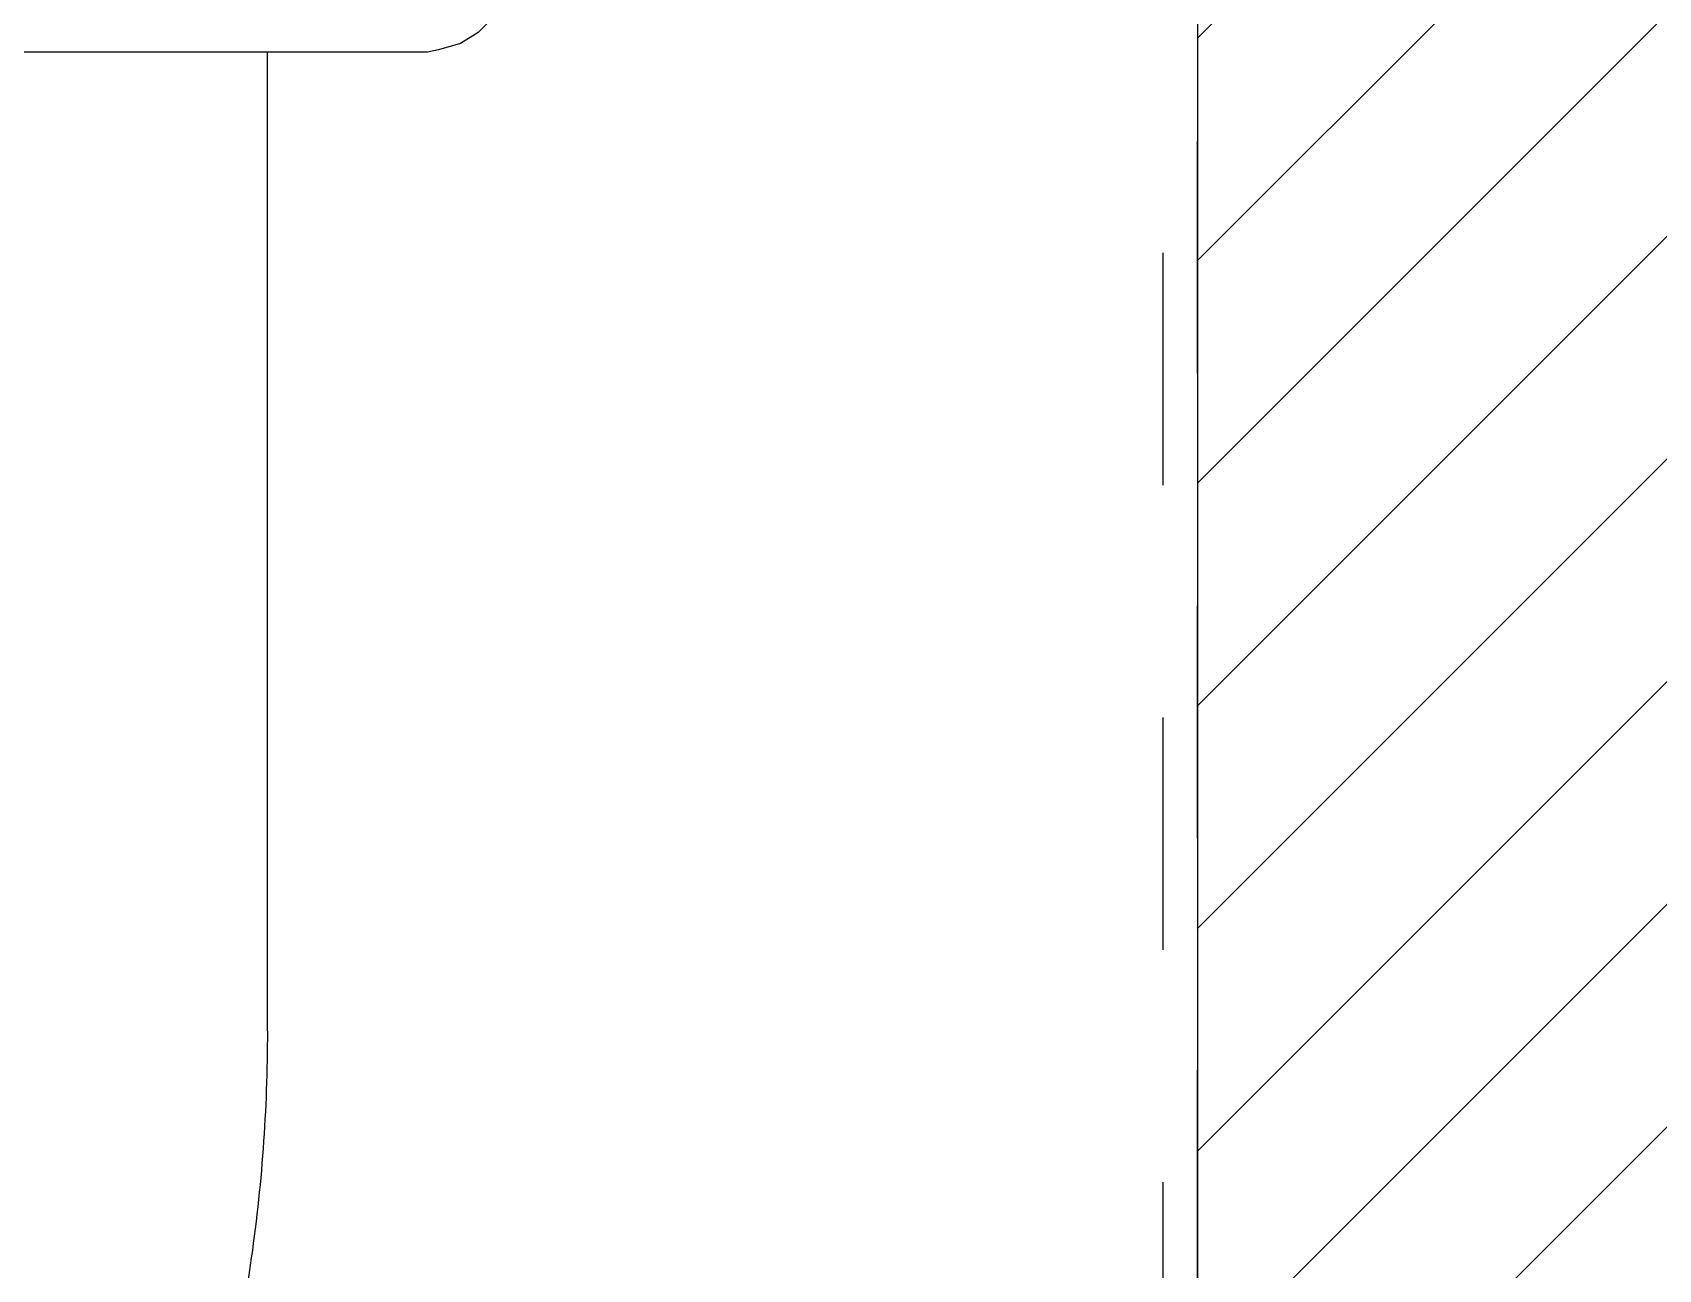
# Model space of a CAD drawing. Header units: centimetres. Extents: x 2648 to 12729, y 1890 to 6224.
# Drawn here: x 9016.26 to 9053.3, y 3152.46 to 3180.64 of the extents above; entities that cross this region are included whole.
import ezdxf

# ---------------------------------------------------------------- set-up
doc = ezdxf.new("R2010")
doc.units = ezdxf.units.CM
doc.linetypes.add('Style de ligne -1', pattern=[0.41664, 0.20828, -0.20836])
doc.linetypes.add('VW-01', pattern=[0.41656, 0.20828, -0.20828])
for name, color, linetype in [('B Faux plafonds', 9, 'Continuous'), ('B GÈnÈral_Hatch', 252, 'Continuous'), ('B Général', 252, 'Continuous'), ('D SURFACES-shab', 252, 'Continuous')]:
    doc.layers.add(name, color=color, linetype=linetype)

# ---------------------------------------------------------------- blocks, each defined once
blk = doc.blocks.new('B 80.200_wc-2')
at = {"layer": 'B Général', "linetype": 'Continuous'}
blk.add_line((-19.5, -44.2), (-19.5, -21.9), dxfattribs=at)
at = {"layer": 'B Général', "linetype": 'Continuous', "flags": 128}
blk.add_lwpolyline([(-25, -20.1), (-24.9, -20.6), (-24.75, -20.9), (-24.55, -21.2), (-24.3, -21.45), (-23.9, -21.7), (-23.4, -21.85), (-23.15, -21.9), (23.25, -21.9), (23.55, -21.85), (23.9, -21.7), (24.2, -21.5), (24.45, -21.3), (24.65, -21.05), (24.8, -20.75), (24.9, -20.5), (24.95, -20.3), (25, -20.1)], dxfattribs=at)
blk.add_lwpolyline([(-19.5, -44.199), (-19.5, -44.2, 0.036537), (-19.11, -49.53, 0.035337), (-17.941, -54.747), (-17.94, -54.75, 0.041299), (-16.221, -59.088), (-16.22, -59.09), (-16.217, -59.097, 0.041783), (-13.79, -63.08, 0.053503), (-10.774, -66.396), (-10.77, -66.4, 0.054816), (-7.122, -69.019), (-7.12, -69.02, 0.063755), (-3.68, -70.42), (-3.678, -70.421, 0.064897), (0, -70.9)], format="xyb", dxfattribs=at)
blk = doc.blocks.new('B 80.Groupe-2-1')
at = {"layer": 'B Général', "linetype": 'Style de ligne -1', "ltscale": 25.4, "flags": 128}
blk.add_lwpolyline([(-35.4, 7.6), (35.6, 7.6), (35.6, -32.4), (-35.4, -32.4)], close=True, dxfattribs=at)
at = {"layer": 'B Général', "xscale": -1, "rotation": 270}
blk.add_blockref('B 80.200_wc-2', (35.5, 7.5), dxfattribs=at)
blk = doc.blocks.new('B 80.WC-plan-PMR')
at = {"layer": 'B Général'}
blk.add_blockref('B 80.Groupe-2-1', (0, 0), dxfattribs=at)

msp = doc.modelspace()

# ---------------------------------------------------------------- hatches: boundary and pattern name
at = {"layer": 'B GÈnÈral_Hatch', "linetype": 'Continuous'}
h = msp.add_hatch(dxfattribs=at)
h.set_pattern_fill('50_BETON', color=256, style=0, pattern_type=2)
h.set_pattern_definition([(45, (0, 0), (2.4253472, -2.6458333), [])])
h.paths.add_polyline_path([(9042.796, 3047.389), (9060.796, 3065.389), (9060.796, 3555.889), (9042.796, 3555.889)])

# ---------------------------------------------------------------- linework, layer by layer
at = {"layer": 'B Faux plafonds', "linetype": 'VW-01', "ltscale": 25.4, "flags": 128}
msp.add_lwpolyline([(8897.107, 3181.089), (8897.107, 3052.389), (8892.107, 3052.389), (8892.107, 3117.389), (8806.65, 3117.389), (8806.65, 2921.691), (9033.793, 2921.691), (9033.793, 2886.691), (8964.793, 2886.691), (8964.794, 2731.15), (9019.794, 2731.15), (9019.794, 2638.15), (8964.796, 2638.15), (8964.797, 2545.15), (9190.796, 2545.15), (9190.796, 3047.389), (9042.796, 3047.389), (9042.796, 3181.089)], close=True, dxfattribs=at)
at = {"layer": 'B Général', "linetype": 'Continuous', "lineweight": 18}
msp.add_line((9042.796, 3252.389), (9042.796, 3047.389), dxfattribs=at)
at = {"layer": 'B Général', "linetype": 'Continuous'}
msp.add_line((9042.796, 3252.389), (9042.796, 3047.389), dxfattribs=at)
at = {"layer": 'D SURFACES-shab', "lineweight": 18, "flags": 128}
msp.add_lwpolyline([(8897.107, 3182.389), (9042.796, 3182.389), (9042.796, 3052.389), (8897.107, 3052.389)], close=True, dxfattribs=at)

# ---------------------------------------------------------------- block references
at = {"layer": 'B Général', "rotation": 90}
msp.add_blockref('B 80.WC-plan-PMR', (9009.607, 3166.589), dxfattribs=at)

doc.saveas('drawing.dxf')
